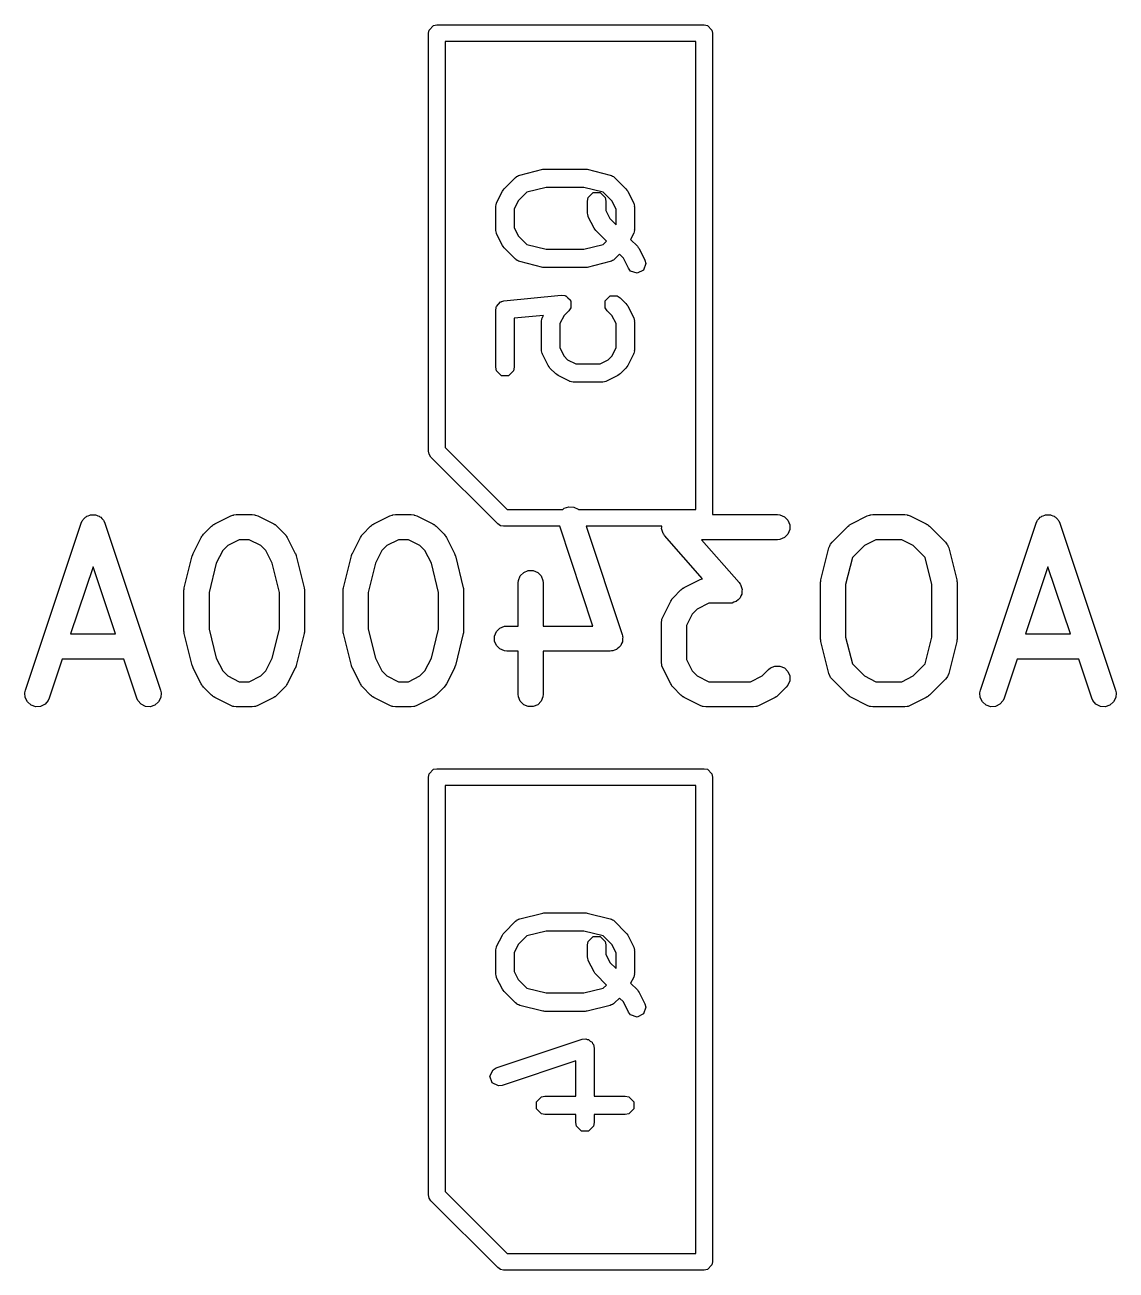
# Model space of a CAD drawing. Header units: inches. Extents: x 1.94 to 9.37, y -5.72 to -1.46.
# Drawn here: x 3.7371 to 3.9942, y -3.4006 to -3.1073 of the extents above; entities that cross this region are included whole.
import ezdxf

# ---------------------------------------------------------------- set-up
doc = ezdxf.new("R2010")
doc.units = ezdxf.units.IN
doc.header["$MEASUREMENT"] = 0
doc.layers.add('BLACK', color=250, linetype='CONTINUOUS')

msp = doc.modelspace()

# ---------------------------------------------------------------- linework, layer by layer
at = {"layer": 'BLACK', "linetype": 'CONTINUOUS'}
for p, q in [((3.83219, -3.10925), (3.83233, -3.1085)), ((3.83233, -3.1085), (3.8334, -3.10743)), ((3.8334, -3.10743), (3.83415, -3.10728)), ((3.83415, -3.10728), (3.89715, -3.10728)), ((3.89715, -3.10728), (3.8979, -3.10743)), ((3.8979, -3.10743), (3.89896, -3.1085)), ((3.89896, -3.1085), (3.89911, -3.10925)), ((3.83219, -3.20768), (3.83219, -3.10925)), ((3.83612, -3.11122), (3.83612, -3.20686)), ((3.89518, -3.11122), (3.83612, -3.11122)), ((3.89518, -3.22146), (3.89518, -3.11122)), ((3.89911, -3.10925), (3.89911, -3.22263)), ((3.85372, -3.14264), (3.85912, -3.14129)), ((3.85912, -3.14129), (3.85938, -3.14128)), ((3.85938, -3.14128), (3.85964, -3.14123)), ((3.85964, -3.14123), (3.86909, -3.14123)), ((3.86909, -3.14123), (3.86935, -3.14128)), ((3.86935, -3.14128), (3.86961, -3.14129)), ((3.86961, -3.14129), (3.87501, -3.14264)), ((3.85001, -3.14591), (3.85271, -3.14321)), ((3.85271, -3.14321), (3.8529, -3.14308)), ((3.8529, -3.14308), (3.85295, -3.143)), ((3.85295, -3.143), (3.85319, -3.14289)), ((3.85319, -3.14289), (3.85341, -3.14274)), ((3.85341, -3.14274), (3.8535, -3.14274)), ((3.8535, -3.14274), (3.85372, -3.14264)), ((3.87501, -3.14264), (3.87523, -3.14274)), ((3.87523, -3.14274), (3.87532, -3.14274)), ((3.87532, -3.14274), (3.87554, -3.14289)), ((3.87554, -3.14289), (3.87578, -3.143)), ((3.87578, -3.143), (3.87582, -3.14308)), ((3.87582, -3.14308), (3.87602, -3.14321)), ((3.87602, -3.14321), (3.87872, -3.14591)), ((3.84825, -3.14917), (3.8496, -3.14647)), ((3.8496, -3.14647), (3.84982, -3.1462)), ((3.84982, -3.1462), (3.85001, -3.14591)), ((3.85535, -3.1467), (3.85332, -3.14872)), ((3.85991, -3.14556), (3.85535, -3.1467)), ((3.86882, -3.14556), (3.85991, -3.14556)), ((3.87338, -3.1467), (3.86882, -3.14556)), ((3.86979, -3.14796), (3.87096, -3.14679)), ((3.87096, -3.14679), (3.87262, -3.14679)), ((3.87262, -3.14679), (3.87379, -3.14796)), ((3.87541, -3.14872), (3.87338, -3.1467)), ((3.87872, -3.14591), (3.87891, -3.1462)), ((3.87891, -3.1462), (3.87912, -3.14647)), ((3.87912, -3.14647), (3.88047, -3.14917)), ((3.84803, -3.14999), (3.84812, -3.14965)), ((3.84805, -3.15003), (3.84803, -3.14999)), ((3.84803, -3.15014), (3.84805, -3.15003)), ((3.84812, -3.14965), (3.84819, -3.14931)), ((3.84819, -3.14931), (3.84823, -3.14928)), ((3.84823, -3.14928), (3.84825, -3.14917)), ((3.85332, -3.14872), (3.85236, -3.15065)), ((3.86962, -3.14879), (3.86979, -3.14796)), ((3.86962, -3.15149), (3.86962, -3.14879)), ((3.87379, -3.14796), (3.87395, -3.14879)), ((3.87395, -3.14879), (3.87395, -3.15098)), ((3.87637, -3.15065), (3.87541, -3.14872)), ((3.88047, -3.14917), (3.8805, -3.14928)), ((3.8805, -3.14928), (3.88054, -3.14931)), ((3.88054, -3.14931), (3.88061, -3.14965)), ((3.88061, -3.14965), (3.8807, -3.14999)), ((3.8807, -3.14999), (3.88068, -3.15003)), ((3.88068, -3.15003), (3.8807, -3.15014)), ((3.84803, -3.15554), (3.84803, -3.15014)), ((3.85236, -3.15065), (3.85236, -3.15503)), ((3.86964, -3.1516), (3.86962, -3.15149)), ((3.86963, -3.15164), (3.86964, -3.1516)), ((3.86972, -3.15198), (3.86963, -3.15164)), ((3.86979, -3.15232), (3.86972, -3.15198)), ((3.86982, -3.15235), (3.86979, -3.15232)), ((3.86985, -3.15246), (3.86982, -3.15235)), ((3.8712, -3.15516), (3.86985, -3.15246)), ((3.87395, -3.15098), (3.87492, -3.15291)), ((3.87492, -3.15291), (3.87637, -3.15436)), ((3.87637, -3.15436), (3.87637, -3.15065)), ((3.8807, -3.15014), (3.8807, -3.15554)), ((3.84805, -3.15565), (3.84803, -3.15554)), ((3.84803, -3.15569), (3.84805, -3.15565)), ((3.84812, -3.15603), (3.84803, -3.15569)), ((3.85236, -3.15503), (3.85332, -3.15696)), ((3.87141, -3.15543), (3.8712, -3.15516)), ((3.87161, -3.15572), (3.87141, -3.15543)), ((3.87413, -3.15824), (3.87161, -3.15572)), ((3.8807, -3.15569), (3.88061, -3.15603)), ((3.8807, -3.15554), (3.88068, -3.15565)), ((3.88068, -3.15565), (3.8807, -3.15569)), ((3.84819, -3.15637), (3.84812, -3.15603)), ((3.84823, -3.1564), (3.84819, -3.15637)), ((3.84825, -3.15651), (3.84823, -3.1564)), ((3.8496, -3.15921), (3.84825, -3.15651)), ((3.85332, -3.15696), (3.85535, -3.15898)), ((3.87338, -3.15898), (3.87413, -3.15824)), ((3.88047, -3.15651), (3.87982, -3.15781)), ((3.87982, -3.15781), (3.88142, -3.15941)), ((3.8805, -3.1564), (3.88047, -3.15651)), ((3.88054, -3.15637), (3.8805, -3.1564)), ((3.88061, -3.15603), (3.88054, -3.15637)), ((3.84982, -3.15948), (3.8496, -3.15921)), ((3.85001, -3.15977), (3.84982, -3.15948)), ((3.85271, -3.16247), (3.85001, -3.15977)), ((3.85535, -3.15898), (3.85991, -3.16012)), ((3.85991, -3.16012), (3.86882, -3.16012)), ((3.86882, -3.16012), (3.87338, -3.15898)), ((3.87719, -3.1613), (3.87602, -3.16247)), ((3.87811, -3.16222), (3.87719, -3.1613)), ((3.88142, -3.15941), (3.88161, -3.1597)), ((3.88161, -3.1597), (3.88182, -3.15997)), ((3.88182, -3.15997), (3.88317, -3.16267)), ((3.8529, -3.1626), (3.85271, -3.16247)), ((3.85295, -3.16268), (3.8529, -3.1626)), ((3.85319, -3.16279), (3.85295, -3.16268)), ((3.85341, -3.16294), (3.85319, -3.16279)), ((3.8535, -3.16294), (3.85341, -3.16294)), ((3.85372, -3.16304), (3.8535, -3.16294)), ((3.85912, -3.16439), (3.85372, -3.16304)), ((3.85938, -3.1644), (3.85912, -3.16439)), ((3.85964, -3.16445), (3.85938, -3.1644)), ((3.86909, -3.16445), (3.85964, -3.16445)), ((3.86935, -3.1644), (3.86909, -3.16445)), ((3.86961, -3.16439), (3.86935, -3.1644)), ((3.87501, -3.16304), (3.86961, -3.16439)), ((3.87523, -3.16294), (3.87501, -3.16304)), ((3.87532, -3.16294), (3.87523, -3.16294)), ((3.87554, -3.16279), (3.87532, -3.16294)), ((3.87578, -3.16268), (3.87554, -3.16279)), ((3.87582, -3.1626), (3.87578, -3.16268)), ((3.87602, -3.16247), (3.87582, -3.1626)), ((3.8793, -3.16461), (3.87811, -3.16222)), ((3.87982, -3.16527), (3.8793, -3.16461)), ((3.8834, -3.16349), (3.88287, -3.16506)), ((3.88317, -3.16267), (3.8834, -3.16349)), ((3.88139, -3.1658), (3.87982, -3.16527)), ((3.88287, -3.16506), (3.88139, -3.1658)), ((3.84819, -3.17361), (3.84871, -3.17309)), ((3.84871, -3.17309), (3.84917, -3.17253)), ((3.84917, -3.17253), (3.84932, -3.17248)), ((3.84932, -3.17248), (3.84936, -3.17244)), ((3.84936, -3.17244), (3.84947, -3.17244)), ((3.84947, -3.17244), (3.84998, -3.17228)), ((3.84998, -3.17228), (3.86347, -3.17093)), ((3.86347, -3.17093), (3.86432, -3.17101)), ((3.86432, -3.17101), (3.8644, -3.17109)), ((3.8644, -3.17109), (3.86452, -3.17109)), ((3.86452, -3.17109), (3.86503, -3.1716)), ((3.86503, -3.1716), (3.8656, -3.17206)), ((3.8656, -3.17206), (3.86561, -3.17218)), ((3.86561, -3.17218), (3.86569, -3.17226)), ((3.86569, -3.17226), (3.86569, -3.17299)), ((3.86569, -3.17299), (3.86576, -3.17371)), ((3.87384, -3.17226), (3.87501, -3.17109)), ((3.87384, -3.17392), (3.87384, -3.17226)), ((3.87501, -3.17109), (3.87667, -3.17109)), ((3.87667, -3.17109), (3.87737, -3.17156)), ((3.87737, -3.17156), (3.87872, -3.17291)), ((3.87872, -3.17291), (3.87891, -3.1732)), ((3.87891, -3.1732), (3.87912, -3.17347)), ((3.87912, -3.17347), (3.88047, -3.17617)), ((3.84803, -3.17444), (3.84813, -3.17392)), ((3.84803, -3.18794), (3.84803, -3.17444)), ((3.84812, -3.17381), (3.84816, -3.17376)), ((3.84813, -3.17392), (3.84812, -3.17381)), ((3.84816, -3.17376), (3.84819, -3.17361)), ((3.85929, -3.1757), (3.85236, -3.1764)), ((3.85236, -3.1764), (3.85236, -3.18794)), ((3.85892, -3.17665), (3.85899, -3.17631)), ((3.85899, -3.17631), (3.85902, -3.17627)), ((3.85902, -3.17627), (3.85905, -3.17617)), ((3.85905, -3.17617), (3.85929, -3.1757)), ((3.86412, -3.17572), (3.86316, -3.17765)), ((3.86522, -3.17462), (3.86412, -3.17572)), ((3.86569, -3.17392), (3.86522, -3.17462)), ((3.86576, -3.17371), (3.86569, -3.1738)), ((3.86569, -3.1738), (3.86569, -3.17392)), ((3.87431, -3.17462), (3.87384, -3.17392)), ((3.87541, -3.17572), (3.87431, -3.17462)), ((3.87637, -3.17765), (3.87541, -3.17572)), ((3.88047, -3.17617), (3.8805, -3.17627)), ((3.8805, -3.17627), (3.88054, -3.17631)), ((3.88054, -3.17631), (3.88061, -3.17665)), ((3.85882, -3.17714), (3.85885, -3.17703)), ((3.85882, -3.18389), (3.85882, -3.17714)), ((3.85883, -3.17698), (3.85892, -3.17665)), ((3.85885, -3.17703), (3.85883, -3.17698)), ((3.86316, -3.17765), (3.86316, -3.18338)), ((3.87637, -3.18338), (3.87637, -3.17765)), ((3.88061, -3.17665), (3.8807, -3.17698)), ((3.8807, -3.17698), (3.88068, -3.17703)), ((3.88068, -3.17703), (3.8807, -3.17714)), ((3.8807, -3.17714), (3.8807, -3.18389)), ((3.85885, -3.18399), (3.85882, -3.18389)), ((3.85883, -3.18404), (3.85885, -3.18399)), ((3.85892, -3.18437), (3.85883, -3.18404)), ((3.85899, -3.18472), (3.85892, -3.18437)), ((3.85902, -3.18475), (3.85899, -3.18472)), ((3.85905, -3.18485), (3.85902, -3.18475)), ((3.8604, -3.18755), (3.85905, -3.18485)), ((3.86316, -3.18338), (3.86412, -3.1853)), ((3.86412, -3.1853), (3.86497, -3.18616)), ((3.87456, -3.18616), (3.87541, -3.1853)), ((3.87541, -3.1853), (3.87637, -3.18338)), ((3.88047, -3.18485), (3.87912, -3.18755)), ((3.8805, -3.18475), (3.88047, -3.18485)), ((3.88054, -3.18472), (3.8805, -3.18475)), ((3.88061, -3.18437), (3.88054, -3.18472)), ((3.8807, -3.18404), (3.88061, -3.18437)), ((3.8807, -3.18389), (3.88068, -3.18399)), ((3.88068, -3.18399), (3.8807, -3.18404)), ((3.84819, -3.18876), (3.84803, -3.18794)), ((3.85236, -3.18794), (3.85219, -3.18876)), ((3.86062, -3.18783), (3.8604, -3.18755)), ((3.86081, -3.18812), (3.86062, -3.18783)), ((3.86216, -3.18947), (3.86081, -3.18812)), ((3.86497, -3.18616), (3.8669, -3.18712)), ((3.8669, -3.18712), (3.87263, -3.18712)), ((3.87263, -3.18712), (3.87456, -3.18616)), ((3.87872, -3.18812), (3.87737, -3.18947)), ((3.87891, -3.18783), (3.87872, -3.18812)), ((3.87912, -3.18755), (3.87891, -3.18783)), ((3.84936, -3.18994), (3.84819, -3.18876)), ((3.85102, -3.18994), (3.84936, -3.18994)), ((3.85219, -3.18876), (3.85102, -3.18994)), ((3.86245, -3.18966), (3.86216, -3.18947)), ((3.86272, -3.18987), (3.86245, -3.18966)), ((3.86542, -3.19122), (3.86272, -3.18987)), ((3.87681, -3.18987), (3.87411, -3.19122)), ((3.87708, -3.18966), (3.87681, -3.18987)), ((3.87737, -3.18947), (3.87708, -3.18966)), ((3.86553, -3.19125), (3.86542, -3.19122)), ((3.86556, -3.19129), (3.86553, -3.19125)), ((3.8659, -3.19135), (3.86556, -3.19129)), ((3.86624, -3.19145), (3.8659, -3.19135)), ((3.86628, -3.19143), (3.86624, -3.19145)), ((3.86639, -3.19145), (3.86628, -3.19143)), ((3.87314, -3.19145), (3.86639, -3.19145)), ((3.87325, -3.19143), (3.87314, -3.19145)), ((3.87329, -3.19145), (3.87325, -3.19143)), ((3.87363, -3.19135), (3.87329, -3.19145)), ((3.87397, -3.19129), (3.87363, -3.19135)), ((3.874, -3.19125), (3.87397, -3.19129)), ((3.87411, -3.19122), (3.874, -3.19125)), ((3.83233, -3.20843), (3.83219, -3.20768)), ((3.83276, -3.20907), (3.83233, -3.20843)), ((3.83612, -3.20686), (3.85072, -3.22146)), ((3.84851, -3.22482), (3.83276, -3.20907)), ((3.75111, -3.22353), (3.75135, -3.22325)), ((3.75135, -3.22325), (3.75154, -3.22316)), ((3.75154, -3.22316), (3.7517, -3.22302)), ((3.7517, -3.22302), (3.75205, -3.2229)), ((3.75205, -3.2229), (3.75238, -3.22274)), ((3.75238, -3.22274), (3.75259, -3.22272)), ((3.75259, -3.22272), (3.75279, -3.22265)), ((3.75279, -3.22265), (3.75316, -3.22268)), ((3.75316, -3.22268), (3.75353, -3.22265)), ((3.75353, -3.22265), (3.75373, -3.22272)), ((3.75373, -3.22272), (3.75394, -3.22274)), ((3.75394, -3.22274), (3.75427, -3.2229)), ((3.75427, -3.2229), (3.75463, -3.22302)), ((3.75463, -3.22302), (3.75479, -3.22316)), ((3.75479, -3.22316), (3.75497, -3.22325)), ((3.75497, -3.22325), (3.75522, -3.22353)), ((3.78184, -3.22482), (3.78559, -3.22294)), ((3.78559, -3.22294), (3.78613, -3.22274)), ((3.78613, -3.22274), (3.78624, -3.22273)), ((3.78624, -3.22273), (3.78633, -3.22269)), ((3.78633, -3.22269), (3.78691, -3.22263)), ((3.78691, -3.22263), (3.79066, -3.22263)), ((3.79066, -3.22263), (3.79123, -3.22269)), ((3.79123, -3.22269), (3.79133, -3.22273)), ((3.79133, -3.22273), (3.79144, -3.22274)), ((3.79144, -3.22274), (3.79198, -3.22294)), ((3.79198, -3.22294), (3.79573, -3.22482)), ((3.81933, -3.22482), (3.82308, -3.22294)), ((3.82308, -3.22294), (3.82362, -3.22274)), ((3.82362, -3.22274), (3.82373, -3.22273)), ((3.82373, -3.22273), (3.82383, -3.22269)), ((3.82383, -3.22269), (3.8244, -3.22263)), ((3.8244, -3.22263), (3.82815, -3.22263)), ((3.82815, -3.22263), (3.82873, -3.22269)), ((3.82873, -3.22269), (3.82883, -3.22273)), ((3.82883, -3.22273), (3.82893, -3.22274)), ((3.82893, -3.22274), (3.82947, -3.22294)), ((3.82947, -3.22294), (3.83322, -3.22482)), ((3.85072, -3.22146), (3.86383, -3.22146)), ((3.86383, -3.22146), (3.86419, -3.22114)), ((3.86419, -3.22114), (3.86528, -3.22078)), ((3.86528, -3.22078), (3.86643, -3.22086)), ((3.86643, -3.22086), (3.86746, -3.22138)), ((3.86746, -3.22138), (3.86753, -3.22146)), ((3.86753, -3.22146), (3.89518, -3.22146)), ((3.89911, -3.22263), (3.91439, -3.22263)), ((3.91439, -3.22263), (3.91497, -3.22269)), ((3.91497, -3.22269), (3.91603, -3.22313)), ((3.91603, -3.22313), (3.91685, -3.22394)), ((3.93182, -3.22482), (3.93557, -3.22294)), ((3.93557, -3.22294), (3.93611, -3.22274)), ((3.93611, -3.22274), (3.93622, -3.22273)), ((3.93622, -3.22273), (3.93631, -3.22269)), ((3.93631, -3.22269), (3.93689, -3.22263)), ((3.93689, -3.22263), (3.94439, -3.22263)), ((3.94439, -3.22263), (3.94497, -3.22269)), ((3.94497, -3.22269), (3.94506, -3.22273)), ((3.94506, -3.22273), (3.94517, -3.22274)), ((3.94517, -3.22274), (3.94571, -3.22294)), ((3.94571, -3.22294), (3.94946, -3.22482)), ((3.97608, -3.22353), (3.97633, -3.22325)), ((3.97633, -3.22325), (3.97651, -3.22316)), ((3.97651, -3.22316), (3.97667, -3.22302)), ((3.97667, -3.22302), (3.97702, -3.2229)), ((3.97702, -3.2229), (3.97736, -3.22274)), ((3.97736, -3.22274), (3.97757, -3.22272)), ((3.97757, -3.22272), (3.97777, -3.22265)), ((3.97777, -3.22265), (3.97814, -3.22268)), ((3.97814, -3.22268), (3.9785, -3.22265)), ((3.9785, -3.22265), (3.9787, -3.22272)), ((3.9787, -3.22272), (3.97892, -3.22274)), ((3.97892, -3.22274), (3.97925, -3.2229)), ((3.97925, -3.2229), (3.9796, -3.22302)), ((3.9796, -3.22302), (3.97976, -3.22316)), ((3.97976, -3.22316), (3.97995, -3.22325)), ((3.97995, -3.22325), (3.98019, -3.22353)), ((3.73724, -3.26402), (3.75036, -3.22465)), ((3.75036, -3.22465), (3.7506, -3.22412)), ((3.7506, -3.22412), (3.75074, -3.22396)), ((3.75074, -3.22396), (3.75083, -3.22377)), ((3.75083, -3.22377), (3.75111, -3.22353)), ((3.75522, -3.22353), (3.7555, -3.22377)), ((3.7555, -3.22377), (3.75559, -3.22396)), ((3.75559, -3.22396), (3.75573, -3.22412)), ((3.75573, -3.22412), (3.75596, -3.22465)), ((3.75596, -3.22465), (3.76909, -3.26402)), ((3.7792, -3.22725), (3.78107, -3.22537)), ((3.78107, -3.22537), (3.7813, -3.22518)), ((3.7813, -3.22518), (3.78135, -3.22513)), ((3.78135, -3.22513), (3.78144, -3.22507)), ((3.78144, -3.22507), (3.78152, -3.225)), ((3.78152, -3.225), (3.78159, -3.22497)), ((3.78159, -3.22497), (3.78184, -3.22482)), ((3.79573, -3.22482), (3.79598, -3.22497)), ((3.79598, -3.22497), (3.79605, -3.225)), ((3.79605, -3.225), (3.79613, -3.22507)), ((3.79613, -3.22507), (3.79622, -3.22513)), ((3.79622, -3.22513), (3.79627, -3.22518)), ((3.79627, -3.22518), (3.7965, -3.22537)), ((3.7965, -3.22537), (3.79837, -3.22725)), ((3.81669, -3.22725), (3.81857, -3.22537)), ((3.81857, -3.22537), (3.81879, -3.22518)), ((3.81879, -3.22518), (3.81884, -3.22513)), ((3.81884, -3.22513), (3.81893, -3.22507)), ((3.81893, -3.22507), (3.81901, -3.225)), ((3.81901, -3.225), (3.81909, -3.22497)), ((3.81909, -3.22497), (3.81933, -3.22482)), ((3.83322, -3.22482), (3.83347, -3.22497)), ((3.83347, -3.22497), (3.83354, -3.225)), ((3.83354, -3.225), (3.83363, -3.22507)), ((3.83363, -3.22507), (3.83371, -3.22513)), ((3.83371, -3.22513), (3.83377, -3.22518)), ((3.83377, -3.22518), (3.83399, -3.22537)), ((3.83399, -3.22537), (3.83587, -3.22725)), ((3.84915, -3.22524), (3.84851, -3.22482)), ((3.8499, -3.22539), (3.84915, -3.22524)), ((3.84915, -3.22524), (3.84915, -3.22524)), ((3.8631, -3.22539), (3.8499, -3.22539)), ((3.87093, -3.24888), (3.8631, -3.22539)), ((3.88713, -3.22539), (3.86932, -3.22539)), ((3.86932, -3.22539), (3.87782, -3.2509)), ((3.88709, -3.22597), (3.88713, -3.22549)), ((3.88713, -3.22606), (3.88709, -3.22597)), ((3.88713, -3.22549), (3.88713, -3.22539)), ((3.88713, -3.22616), (3.88713, -3.22606)), ((3.88731, -3.2266), (3.88713, -3.22616)), ((3.91685, -3.22394), (3.91729, -3.22501)), ((3.91729, -3.22616), (3.91685, -3.22722)), ((3.91729, -3.22501), (3.91729, -3.22616)), ((3.9273, -3.22912), (3.93105, -3.22537)), ((3.93105, -3.22537), (3.93128, -3.22518)), ((3.93128, -3.22518), (3.93133, -3.22513)), ((3.93133, -3.22513), (3.93142, -3.22507)), ((3.93142, -3.22507), (3.9315, -3.225)), ((3.9315, -3.225), (3.93157, -3.22497)), ((3.93157, -3.22497), (3.93182, -3.22482)), ((3.94946, -3.22482), (3.94971, -3.22497)), ((3.94971, -3.22497), (3.94978, -3.225)), ((3.94978, -3.225), (3.94986, -3.22507)), ((3.94986, -3.22507), (3.94995, -3.22513)), ((3.94995, -3.22513), (3.95, -3.22518)), ((3.95, -3.22518), (3.95023, -3.22537)), ((3.95023, -3.22537), (3.95398, -3.22912)), ((3.96221, -3.26402), (3.97533, -3.22465)), ((3.97533, -3.22465), (3.97557, -3.22412)), ((3.97557, -3.22412), (3.97571, -3.22396)), ((3.97571, -3.22396), (3.9758, -3.22377)), ((3.9758, -3.22377), (3.97608, -3.22353)), ((3.98019, -3.22353), (3.98047, -3.22377)), ((3.98047, -3.22377), (3.98056, -3.22396)), ((3.98056, -3.22396), (3.9807, -3.22412)), ((3.9807, -3.22412), (3.98094, -3.22465)), ((3.98094, -3.22465), (3.99406, -3.26402)), ((3.77677, -3.23176), (3.77864, -3.22801)), ((3.77864, -3.22801), (3.7788, -3.22776)), ((3.7788, -3.22776), (3.77883, -3.22769)), ((3.77883, -3.22769), (3.7789, -3.22761)), ((3.7789, -3.22761), (3.77895, -3.22752)), ((3.77895, -3.22752), (3.77901, -3.22747)), ((3.77901, -3.22747), (3.7792, -3.22725)), ((3.78761, -3.22854), (3.78491, -3.22988)), ((3.78996, -3.22854), (3.78761, -3.22854)), ((3.79266, -3.22988), (3.78996, -3.22854)), ((3.79837, -3.22725), (3.79856, -3.22747)), ((3.79856, -3.22747), (3.79862, -3.22752)), ((3.79862, -3.22752), (3.79867, -3.22761)), ((3.79867, -3.22761), (3.79874, -3.22769)), ((3.79874, -3.22769), (3.79877, -3.22776)), ((3.79877, -3.22776), (3.79892, -3.22801)), ((3.79892, -3.22801), (3.8008, -3.23176)), ((3.81426, -3.23176), (3.81614, -3.22801)), ((3.81614, -3.22801), (3.8163, -3.22776)), ((3.8163, -3.22776), (3.81633, -3.22769)), ((3.81633, -3.22769), (3.81639, -3.22761)), ((3.81639, -3.22761), (3.81645, -3.22752)), ((3.81645, -3.22752), (3.81651, -3.22747)), ((3.81651, -3.22747), (3.81669, -3.22725)), ((3.8251, -3.22854), (3.8224, -3.22988)), ((3.82746, -3.22854), (3.8251, -3.22854)), ((3.83015, -3.22988), (3.82746, -3.22854)), ((3.83587, -3.22725), (3.83605, -3.22747)), ((3.83605, -3.22747), (3.83611, -3.22752)), ((3.83611, -3.22752), (3.83617, -3.22761)), ((3.83617, -3.22761), (3.83623, -3.22769)), ((3.83623, -3.22769), (3.83626, -3.22776)), ((3.83626, -3.22776), (3.83642, -3.22801)), ((3.83642, -3.22801), (3.83829, -3.23176)), ((3.88746, -3.22706), (3.88731, -3.2266)), ((3.88754, -3.22717), (3.88746, -3.22706)), ((3.88757, -3.22722), (3.88754, -3.22717)), ((3.88762, -3.22728), (3.88757, -3.22722)), ((3.8878, -3.22753), (3.88762, -3.22728)), ((3.89673, -3.23774), (3.8878, -3.22753)), ((3.91439, -3.22854), (3.89653, -3.22854)), ((3.89653, -3.22854), (3.90537, -3.23864)), ((3.91497, -3.22848), (3.91439, -3.22854)), ((3.91603, -3.22804), (3.91497, -3.22848)), ((3.91685, -3.22722), (3.91603, -3.22804)), ((3.92694, -3.22957), (3.9273, -3.22912)), ((3.93759, -3.22854), (3.93489, -3.22988)), ((3.94369, -3.22854), (3.93759, -3.22854)), ((3.94639, -3.22988), (3.94369, -3.22854)), ((3.95398, -3.22912), (3.95434, -3.22957)), ((3.77656, -3.2323), (3.77665, -3.23206)), ((3.77665, -3.23206), (3.77674, -3.23182)), ((3.77674, -3.23182), (3.77675, -3.2318)), ((3.77675, -3.2318), (3.77677, -3.23176)), ((3.78371, -3.23108), (3.7822, -3.23411)), ((3.78491, -3.22988), (3.78371, -3.23108)), ((3.79386, -3.23108), (3.79266, -3.22988)), ((3.79537, -3.23411), (3.79386, -3.23108)), ((3.8008, -3.23176), (3.80082, -3.2318)), ((3.80082, -3.2318), (3.80083, -3.23182)), ((3.80083, -3.23182), (3.80091, -3.23206)), ((3.80091, -3.23206), (3.80101, -3.2323)), ((3.81406, -3.2323), (3.81415, -3.23206)), ((3.81415, -3.23206), (3.81424, -3.23182)), ((3.81424, -3.23182), (3.81425, -3.2318)), ((3.81425, -3.2318), (3.81426, -3.23176)), ((3.82121, -3.23108), (3.81969, -3.23411)), ((3.8224, -3.22988), (3.82121, -3.23108)), ((3.83135, -3.23108), (3.83015, -3.22988)), ((3.83287, -3.23411), (3.83135, -3.23108)), ((3.83829, -3.23176), (3.83831, -3.2318)), ((3.83831, -3.2318), (3.83832, -3.23182)), ((3.83832, -3.23182), (3.83841, -3.23206)), ((3.83841, -3.23206), (3.8385, -3.2323)), ((3.92465, -3.23799), (3.92653, -3.23049)), ((3.92653, -3.23049), (3.92672, -3.22995)), ((3.92672, -3.22995), (3.92685, -3.22977)), ((3.92685, -3.22977), (3.92694, -3.22957)), ((3.93489, -3.22988), (3.93206, -3.23272)), ((3.94922, -3.23272), (3.94639, -3.22988)), ((3.95434, -3.22957), (3.95443, -3.22977)), ((3.95443, -3.22977), (3.95456, -3.22995)), ((3.95456, -3.22995), (3.95475, -3.23049)), ((3.95475, -3.23049), (3.95663, -3.23799)), ((3.75316, -3.23492), (3.74789, -3.25075)), ((3.75844, -3.25075), (3.75316, -3.23492)), ((3.77467, -3.23987), (3.77655, -3.23237)), ((3.77655, -3.23237), (3.77656, -3.23232)), ((3.77656, -3.23232), (3.77656, -3.2323)), ((3.7822, -3.23411), (3.78049, -3.24095)), ((3.79708, -3.24095), (3.79537, -3.23411)), ((3.80101, -3.2323), (3.80101, -3.23232)), ((3.80101, -3.23232), (3.80102, -3.23237)), ((3.80102, -3.23237), (3.8029, -3.23987)), ((3.81217, -3.23987), (3.81404, -3.23237)), ((3.81404, -3.23237), (3.81406, -3.23232)), ((3.81406, -3.23232), (3.81406, -3.2323)), ((3.81969, -3.23411), (3.81798, -3.24095)), ((3.83458, -3.24095), (3.83287, -3.23411)), ((3.8385, -3.2323), (3.8385, -3.23232)), ((3.8385, -3.23232), (3.83852, -3.23237)), ((3.83852, -3.23237), (3.84039, -3.23987)), ((3.93206, -3.23272), (3.93047, -3.23907)), ((3.95081, -3.23907), (3.94922, -3.23272)), ((3.97814, -3.23492), (3.97286, -3.25075)), ((3.98341, -3.25075), (3.97814, -3.23492)), ((3.85338, -3.23813), (3.85382, -3.23707)), ((3.85382, -3.23707), (3.85464, -3.23625)), ((3.85464, -3.23625), (3.8557, -3.23581)), ((3.8557, -3.23581), (3.85685, -3.23581)), ((3.85685, -3.23581), (3.85792, -3.23625)), ((3.85792, -3.23625), (3.85873, -3.23707)), ((3.85873, -3.23707), (3.85917, -3.23813)), ((3.89245, -3.23982), (3.8962, -3.23794)), ((3.8962, -3.23794), (3.89673, -3.23774)), ((3.92462, -3.23813), (3.92464, -3.23809)), ((3.92464, -3.23809), (3.92465, -3.23799)), ((3.95663, -3.23799), (3.95664, -3.23809)), ((3.95664, -3.23809), (3.95666, -3.23813)), ((3.77458, -3.24058), (3.77459, -3.24048)), ((3.77458, -3.24996), (3.77458, -3.24058)), ((3.77459, -3.24044), (3.77462, -3.24022)), ((3.77459, -3.24048), (3.77459, -3.24044)), ((3.77462, -3.24022), (3.77464, -3.24001)), ((3.77464, -3.24001), (3.77466, -3.23997)), ((3.77466, -3.23997), (3.77467, -3.23987)), ((3.78049, -3.24095), (3.78049, -3.24959)), ((3.79708, -3.24959), (3.79708, -3.24095)), ((3.8029, -3.23987), (3.80291, -3.23997)), ((3.80291, -3.23997), (3.80293, -3.24001)), ((3.80293, -3.24001), (3.80295, -3.24022)), ((3.80295, -3.24022), (3.80298, -3.24044)), ((3.80298, -3.24044), (3.80298, -3.24048)), ((3.80298, -3.24048), (3.80299, -3.24058)), ((3.80299, -3.24058), (3.80299, -3.24996)), ((3.81208, -3.24044), (3.81211, -3.24022)), ((3.81209, -3.24048), (3.81208, -3.24044)), ((3.81208, -3.24058), (3.81209, -3.24048)), ((3.81208, -3.24996), (3.81208, -3.24058)), ((3.81211, -3.24022), (3.81213, -3.24001)), ((3.81213, -3.24001), (3.81215, -3.23997)), ((3.81215, -3.23997), (3.81217, -3.23987)), ((3.81798, -3.24095), (3.81798, -3.24959)), ((3.83458, -3.24959), (3.83458, -3.24095)), ((3.84039, -3.23987), (3.84041, -3.23997)), ((3.84041, -3.23997), (3.84042, -3.24001)), ((3.84042, -3.24001), (3.84045, -3.24022)), ((3.84045, -3.24022), (3.84048, -3.24044)), ((3.84048, -3.24044), (3.84047, -3.24048)), ((3.84047, -3.24048), (3.84048, -3.24058)), ((3.84048, -3.24058), (3.84048, -3.24996)), ((3.85332, -3.23871), (3.85338, -3.23813)), ((3.85332, -3.24888), (3.85332, -3.23871)), ((3.85917, -3.23813), (3.85923, -3.23871)), ((3.85923, -3.23871), (3.85923, -3.24888)), ((3.88981, -3.24224), (3.89168, -3.24037)), ((3.89168, -3.24037), (3.89191, -3.24018)), ((3.89191, -3.24018), (3.89196, -3.24012)), ((3.89196, -3.24012), (3.89205, -3.24007)), ((3.89205, -3.24007), (3.89213, -3.24)), ((3.89213, -3.24), (3.8922, -3.23997)), ((3.8922, -3.23997), (3.89245, -3.23982)), ((3.90537, -3.23864), (3.90555, -3.23889)), ((3.90555, -3.23889), (3.9056, -3.23894)), ((3.9056, -3.23894), (3.90562, -3.23899)), ((3.90562, -3.23899), (3.9057, -3.23911)), ((3.9057, -3.23911), (3.90586, -3.23956)), ((3.90586, -3.23956), (3.90604, -3.24001)), ((3.90604, -3.24001), (3.90604, -3.24011)), ((3.90604, -3.24011), (3.90607, -3.2402)), ((3.90607, -3.2402), (3.90604, -3.24068)), ((3.90604, -3.24068), (3.90604, -3.24116)), ((3.92456, -3.23871), (3.92457, -3.23861)), ((3.92456, -3.25183), (3.92456, -3.23871)), ((3.92457, -3.23856), (3.9246, -3.23835)), ((3.92457, -3.23861), (3.92457, -3.23856)), ((3.9246, -3.23835), (3.92462, -3.23813)), ((3.93047, -3.23907), (3.93047, -3.25147)), ((3.95081, -3.25147), (3.95081, -3.23907)), ((3.95666, -3.23813), (3.95668, -3.23835)), ((3.95668, -3.23835), (3.95671, -3.23856)), ((3.95671, -3.23856), (3.95671, -3.23861)), ((3.95671, -3.23861), (3.95672, -3.23871)), ((3.95672, -3.23871), (3.95672, -3.25183)), ((3.88738, -3.24676), (3.88926, -3.24301)), ((3.88926, -3.24301), (3.88941, -3.24276)), ((3.88941, -3.24276), (3.88944, -3.24269)), ((3.88944, -3.24269), (3.88951, -3.24261)), ((3.88951, -3.24261), (3.88956, -3.24252)), ((3.88956, -3.24252), (3.88962, -3.24247)), ((3.88962, -3.24247), (3.88981, -3.24224)), ((3.89822, -3.24353), (3.89552, -3.24488)), ((3.90314, -3.24353), (3.89822, -3.24353)), ((3.90345, -3.2435), (3.90314, -3.24353)), ((3.90353, -3.24351), (3.90345, -3.2435)), ((3.90358, -3.24349), (3.90353, -3.24351)), ((3.90372, -3.24348), (3.90358, -3.24349)), ((3.90416, -3.24329), (3.90372, -3.24348)), ((3.90462, -3.24314), (3.90416, -3.24329)), ((3.90469, -3.24307), (3.90462, -3.24314)), ((3.90479, -3.24304), (3.90469, -3.24307)), ((3.90512, -3.2427), (3.90479, -3.24304)), ((3.90549, -3.24238), (3.90512, -3.2427)), ((3.90553, -3.24229), (3.90549, -3.24238)), ((3.9056, -3.24222), (3.90553, -3.24229)), ((3.90578, -3.24178), (3.9056, -3.24222)), ((3.906, -3.24135), (3.90578, -3.24178)), ((3.90604, -3.24116), (3.906, -3.24125)), ((3.906, -3.24125), (3.906, -3.24135)), ((3.88717, -3.2473), (3.88738, -3.24676)), ((3.89432, -3.24608), (3.89297, -3.24878)), ((3.89552, -3.24488), (3.89432, -3.24608)), ((3.78049, -3.24959), (3.7822, -3.25642)), ((3.79537, -3.25642), (3.79708, -3.24959)), ((3.81798, -3.24959), (3.81969, -3.25642)), ((3.83287, -3.25642), (3.83458, -3.24959)), ((3.8482, -3.25019), (3.84901, -3.24938)), ((3.84901, -3.24938), (3.85008, -3.24893)), ((3.85008, -3.24893), (3.85065, -3.24888)), ((3.85065, -3.24888), (3.85332, -3.24888)), ((3.85923, -3.24888), (3.87093, -3.24888)), ((3.88707, -3.24808), (3.88713, -3.2475)), ((3.88707, -3.25745), (3.88707, -3.24808)), ((3.88713, -3.2475), (3.88717, -3.24741)), ((3.88717, -3.24741), (3.88717, -3.2473)), ((3.89297, -3.24878), (3.89297, -3.25676)), ((3.74789, -3.25075), (3.75844, -3.25075)), ((3.77459, -3.25006), (3.77458, -3.24996)), ((3.77459, -3.2501), (3.77459, -3.25006)), ((3.77462, -3.25031), (3.77459, -3.2501)), ((3.77464, -3.25053), (3.77462, -3.25031)), ((3.77466, -3.25057), (3.77464, -3.25053)), ((3.77467, -3.25067), (3.77466, -3.25057)), ((3.77655, -3.25817), (3.77467, -3.25067)), ((3.8029, -3.25067), (3.80102, -3.25817)), ((3.80291, -3.25057), (3.8029, -3.25067)), ((3.80293, -3.25053), (3.80291, -3.25057)), ((3.80295, -3.25031), (3.80293, -3.25053)), ((3.80298, -3.2501), (3.80295, -3.25031)), ((3.80299, -3.24996), (3.80298, -3.25006)), ((3.80298, -3.25006), (3.80298, -3.2501)), ((3.81209, -3.25006), (3.81208, -3.24996)), ((3.81208, -3.2501), (3.81209, -3.25006)), ((3.81211, -3.25031), (3.81208, -3.2501)), ((3.81213, -3.25053), (3.81211, -3.25031)), ((3.81215, -3.25057), (3.81213, -3.25053)), ((3.81217, -3.25067), (3.81215, -3.25057)), ((3.81404, -3.25817), (3.81217, -3.25067)), ((3.84039, -3.25067), (3.83852, -3.25817)), ((3.84041, -3.25057), (3.84039, -3.25067)), ((3.84042, -3.25053), (3.84041, -3.25057)), ((3.84045, -3.25031), (3.84042, -3.25053)), ((3.84048, -3.2501), (3.84045, -3.25031)), ((3.84048, -3.24996), (3.84047, -3.25006)), ((3.84047, -3.25006), (3.84048, -3.2501)), ((3.84776, -3.25125), (3.8482, -3.25019)), ((3.84776, -3.25241), (3.84776, -3.25125)), ((3.8482, -3.25347), (3.84776, -3.25241)), ((3.87787, -3.25261), (3.87766, -3.25303)), ((3.87782, -3.2509), (3.87789, -3.25118)), ((3.87788, -3.2525), (3.87787, -3.25261)), ((3.87792, -3.25241), (3.87788, -3.2525)), ((3.87789, -3.25118), (3.87792, -3.25125)), ((3.87792, -3.25125), (3.87792, -3.25131)), ((3.87792, -3.25131), (3.87795, -3.25146)), ((3.87795, -3.25146), (3.87792, -3.25193)), ((3.87792, -3.25193), (3.87792, -3.25241)), ((3.92457, -3.25193), (3.92456, -3.25183)), ((3.92457, -3.25197), (3.92457, -3.25193)), ((3.9246, -3.25219), (3.92457, -3.25197)), ((3.92462, -3.25241), (3.9246, -3.25219)), ((3.92464, -3.25245), (3.92462, -3.25241)), ((3.92465, -3.25255), (3.92464, -3.25245)), ((3.92653, -3.26005), (3.92465, -3.25255)), ((3.93047, -3.25147), (3.93206, -3.25782)), ((3.94922, -3.25782), (3.95081, -3.25147)), ((3.95663, -3.25255), (3.95475, -3.26005)), ((3.95664, -3.25245), (3.95663, -3.25255)), ((3.95666, -3.25241), (3.95664, -3.25245)), ((3.95668, -3.25219), (3.95666, -3.25241)), ((3.95671, -3.25197), (3.95668, -3.25219)), ((3.95672, -3.25183), (3.95671, -3.25193)), ((3.95671, -3.25193), (3.95671, -3.25197)), ((3.97286, -3.25075), (3.98341, -3.25075)), ((3.84901, -3.25429), (3.8482, -3.25347)), ((3.85008, -3.25473), (3.84901, -3.25429)), ((3.85065, -3.25478), (3.85008, -3.25473)), ((3.85332, -3.25478), (3.85065, -3.25478)), ((3.85332, -3.26495), (3.85332, -3.25478)), ((3.87502, -3.25478), (3.85923, -3.25478)), ((3.85923, -3.25478), (3.85923, -3.26495)), ((3.87531, -3.25475), (3.87502, -3.25478)), ((3.87539, -3.25476), (3.87531, -3.25475)), ((3.87545, -3.25474), (3.87539, -3.25476)), ((3.8756, -3.25473), (3.87545, -3.25474)), ((3.87604, -3.25454), (3.8756, -3.25473)), ((3.87649, -3.2544), (3.87604, -3.25454)), ((3.87657, -3.25433), (3.87649, -3.2544)), ((3.87666, -3.25429), (3.87657, -3.25433)), ((3.877, -3.25395), (3.87666, -3.25429)), ((3.87736, -3.25364), (3.877, -3.25395)), ((3.8774, -3.25355), (3.87736, -3.25364)), ((3.87748, -3.25347), (3.8774, -3.25355)), ((3.87766, -3.25303), (3.87748, -3.25347)), ((3.74592, -3.25666), (3.74284, -3.26589)), ((3.76041, -3.25666), (3.74592, -3.25666)), ((3.76349, -3.26589), (3.76041, -3.25666)), ((3.77656, -3.25821), (3.77655, -3.25817)), ((3.77656, -3.25823), (3.77656, -3.25821)), ((3.77665, -3.25847), (3.77656, -3.25823)), ((3.77674, -3.25872), (3.77665, -3.25847)), ((3.7822, -3.25642), (3.78371, -3.25945)), ((3.79386, -3.25945), (3.79537, -3.25642)), ((3.80091, -3.25847), (3.80083, -3.25872)), ((3.80101, -3.25823), (3.80091, -3.25847)), ((3.80102, -3.25817), (3.80101, -3.25821)), ((3.80101, -3.25821), (3.80101, -3.25823)), ((3.81406, -3.25821), (3.81404, -3.25817)), ((3.81406, -3.25823), (3.81406, -3.25821)), ((3.81415, -3.25847), (3.81406, -3.25823)), ((3.81424, -3.25872), (3.81415, -3.25847)), ((3.81969, -3.25642), (3.82121, -3.25945)), ((3.83135, -3.25945), (3.83287, -3.25642)), ((3.83841, -3.25847), (3.83832, -3.25872)), ((3.8385, -3.25823), (3.83841, -3.25847)), ((3.83852, -3.25817), (3.8385, -3.25821)), ((3.8385, -3.25821), (3.8385, -3.25823)), ((3.88713, -3.25803), (3.88707, -3.25745)), ((3.88717, -3.25813), (3.88713, -3.25803)), ((3.88717, -3.25823), (3.88717, -3.25813)), ((3.88738, -3.25877), (3.88717, -3.25823)), ((3.89297, -3.25676), (3.89432, -3.25945)), ((3.91275, -3.25875), (3.91382, -3.25831)), ((3.91382, -3.25831), (3.91497, -3.25831)), ((3.91497, -3.25831), (3.91603, -3.25875)), ((3.93206, -3.25782), (3.93489, -3.26065)), ((3.94639, -3.26065), (3.94922, -3.25782)), ((3.97089, -3.25666), (3.96781, -3.26589)), ((3.98538, -3.25666), (3.97089, -3.25666)), ((3.98846, -3.26589), (3.98538, -3.25666)), ((3.77675, -3.25873), (3.77674, -3.25872)), ((3.77677, -3.25877), (3.77675, -3.25873)), ((3.77864, -3.26252), (3.77677, -3.25877)), ((3.78371, -3.25945), (3.78491, -3.26065)), ((3.78491, -3.26065), (3.78761, -3.262)), ((3.78996, -3.262), (3.79266, -3.26065)), ((3.79266, -3.26065), (3.79386, -3.25945)), ((3.8008, -3.25877), (3.79892, -3.26252)), ((3.80082, -3.25873), (3.8008, -3.25877)), ((3.80083, -3.25872), (3.80082, -3.25873)), ((3.81425, -3.25873), (3.81424, -3.25872)), ((3.81426, -3.25877), (3.81425, -3.25873)), ((3.81614, -3.26252), (3.81426, -3.25877)), ((3.82121, -3.25945), (3.8224, -3.26065)), ((3.8224, -3.26065), (3.8251, -3.262)), ((3.82746, -3.262), (3.83015, -3.26065)), ((3.83015, -3.26065), (3.83135, -3.25945)), ((3.83829, -3.25877), (3.83642, -3.26252)), ((3.83831, -3.25873), (3.83829, -3.25877)), ((3.83832, -3.25872), (3.83831, -3.25873)), ((3.88926, -3.26252), (3.88738, -3.25877)), ((3.89432, -3.25945), (3.89552, -3.26065)), ((3.89552, -3.26065), (3.89822, -3.262)), ((3.90807, -3.262), (3.91077, -3.26065)), ((3.91077, -3.26065), (3.91231, -3.25912)), ((3.91231, -3.25912), (3.91275, -3.25875)), ((3.91603, -3.25875), (3.91685, -3.25956)), ((3.91685, -3.25956), (3.91729, -3.26063)), ((3.91729, -3.26063), (3.91729, -3.26178)), ((3.92672, -3.26059), (3.92653, -3.26005)), ((3.92685, -3.26077), (3.92672, -3.26059)), ((3.92694, -3.26097), (3.92685, -3.26077)), ((3.9273, -3.26142), (3.92694, -3.26097)), ((3.93105, -3.26517), (3.9273, -3.26142)), ((3.93489, -3.26065), (3.93759, -3.262)), ((3.94369, -3.262), (3.94639, -3.26065)), ((3.95398, -3.26142), (3.95023, -3.26517)), ((3.95434, -3.26097), (3.95398, -3.26142)), ((3.95443, -3.26077), (3.95434, -3.26097)), ((3.95456, -3.26059), (3.95443, -3.26077)), ((3.95475, -3.26005), (3.95456, -3.26059)), ((3.73711, -3.26458), (3.73724, -3.26402)), ((3.76909, -3.26402), (3.76922, -3.26458)), ((3.7788, -3.26277), (3.77864, -3.26252)), ((3.77883, -3.26284), (3.7788, -3.26277)), ((3.7789, -3.26293), (3.77883, -3.26284)), ((3.77895, -3.26301), (3.7789, -3.26293)), ((3.77901, -3.26307), (3.77895, -3.26301)), ((3.7792, -3.26329), (3.77901, -3.26307)), ((3.78107, -3.26517), (3.7792, -3.26329)), ((3.78761, -3.262), (3.78996, -3.262)), ((3.79837, -3.26329), (3.7965, -3.26517)), ((3.79856, -3.26307), (3.79837, -3.26329)), ((3.79862, -3.26301), (3.79856, -3.26307)), ((3.79867, -3.26293), (3.79862, -3.26301)), ((3.79874, -3.26284), (3.79867, -3.26293)), ((3.79877, -3.26277), (3.79874, -3.26284)), ((3.79892, -3.26252), (3.79877, -3.26277)), ((3.8163, -3.26277), (3.81614, -3.26252)), ((3.81633, -3.26284), (3.8163, -3.26277)), ((3.81639, -3.26293), (3.81633, -3.26284)), ((3.81645, -3.26301), (3.81639, -3.26293)), ((3.81651, -3.26307), (3.81645, -3.26301)), ((3.81669, -3.26329), (3.81651, -3.26307)), ((3.81857, -3.26517), (3.81669, -3.26329)), ((3.8251, -3.262), (3.82746, -3.262)), ((3.83587, -3.26329), (3.83399, -3.26517)), ((3.83605, -3.26307), (3.83587, -3.26329)), ((3.83611, -3.26301), (3.83605, -3.26307)), ((3.83617, -3.26293), (3.83611, -3.26301)), ((3.83623, -3.26284), (3.83617, -3.26293)), ((3.83626, -3.26277), (3.83623, -3.26284)), ((3.83642, -3.26252), (3.83626, -3.26277)), ((3.88941, -3.26277), (3.88926, -3.26252)), ((3.88944, -3.26284), (3.88941, -3.26277)), ((3.88951, -3.26293), (3.88944, -3.26284)), ((3.88956, -3.26301), (3.88951, -3.26293)), ((3.88962, -3.26307), (3.88956, -3.26301)), ((3.88981, -3.26329), (3.88962, -3.26307)), ((3.89168, -3.26517), (3.88981, -3.26329)), ((3.89822, -3.262), (3.90807, -3.262)), ((3.91648, -3.26329), (3.91461, -3.26517)), ((3.91685, -3.26284), (3.91648, -3.26329)), ((3.91729, -3.26178), (3.91685, -3.26284)), ((3.93759, -3.262), (3.94369, -3.262)), ((3.96208, -3.26458), (3.96221, -3.26402)), ((3.99406, -3.26402), (3.99419, -3.26458)), ((3.73719, -3.26573), (3.73711, -3.26458)), ((3.73771, -3.26676), (3.73719, -3.26573)), ((3.73858, -3.26752), (3.73771, -3.26676)), ((3.74185, -3.26729), (3.74082, -3.2678)), ((3.74261, -3.26642), (3.74185, -3.26729)), ((3.74284, -3.26589), (3.74261, -3.26642)), ((3.76372, -3.26642), (3.76349, -3.26589)), ((3.76448, -3.26729), (3.76372, -3.26642)), ((3.76551, -3.2678), (3.76448, -3.26729)), ((3.76862, -3.26676), (3.76775, -3.26752)), ((3.76913, -3.26573), (3.76862, -3.26676)), ((3.76922, -3.26458), (3.76913, -3.26573)), ((3.7813, -3.26535), (3.78107, -3.26517)), ((3.78135, -3.26541), (3.7813, -3.26535)), ((3.78144, -3.26547), (3.78135, -3.26541)), ((3.78152, -3.26553), (3.78144, -3.26547)), ((3.78159, -3.26556), (3.78152, -3.26553)), ((3.78184, -3.26572), (3.78159, -3.26556)), ((3.78559, -3.26759), (3.78184, -3.26572)), ((3.79573, -3.26572), (3.79198, -3.26759)), ((3.79598, -3.26556), (3.79573, -3.26572)), ((3.79605, -3.26553), (3.79598, -3.26556)), ((3.79613, -3.26547), (3.79605, -3.26553)), ((3.79622, -3.26541), (3.79613, -3.26547)), ((3.79627, -3.26535), (3.79622, -3.26541)), ((3.7965, -3.26517), (3.79627, -3.26535)), ((3.81879, -3.26535), (3.81857, -3.26517)), ((3.81884, -3.26541), (3.81879, -3.26535)), ((3.81893, -3.26547), (3.81884, -3.26541)), ((3.81901, -3.26553), (3.81893, -3.26547)), ((3.81909, -3.26556), (3.81901, -3.26553)), ((3.81933, -3.26572), (3.81909, -3.26556)), ((3.82308, -3.26759), (3.81933, -3.26572)), ((3.83322, -3.26572), (3.82947, -3.26759)), ((3.83347, -3.26556), (3.83322, -3.26572)), ((3.83354, -3.26553), (3.83347, -3.26556)), ((3.83363, -3.26547), (3.83354, -3.26553)), ((3.83371, -3.26541), (3.83363, -3.26547)), ((3.83377, -3.26535), (3.83371, -3.26541)), ((3.83399, -3.26517), (3.83377, -3.26535)), ((3.85338, -3.26553), (3.85332, -3.26495)), ((3.85382, -3.26659), (3.85338, -3.26553)), ((3.85464, -3.26741), (3.85382, -3.26659)), ((3.8557, -3.26785), (3.85464, -3.26741)), ((3.85792, -3.26741), (3.85685, -3.26785)), ((3.85873, -3.26659), (3.85792, -3.26741)), ((3.85917, -3.26553), (3.85873, -3.26659)), ((3.85923, -3.26495), (3.85917, -3.26553)), ((3.89191, -3.26535), (3.89168, -3.26517)), ((3.89196, -3.26541), (3.89191, -3.26535)), ((3.89205, -3.26547), (3.89196, -3.26541)), ((3.89213, -3.26553), (3.89205, -3.26547)), ((3.8922, -3.26556), (3.89213, -3.26553)), ((3.89245, -3.26572), (3.8922, -3.26556)), ((3.8962, -3.26759), (3.89245, -3.26572)), ((3.91384, -3.26572), (3.91009, -3.26759)), ((3.91409, -3.26556), (3.91384, -3.26572)), ((3.91416, -3.26553), (3.91409, -3.26556)), ((3.91424, -3.26547), (3.91416, -3.26553)), ((3.91433, -3.26541), (3.91424, -3.26547)), ((3.91438, -3.26535), (3.91433, -3.26541)), ((3.91461, -3.26517), (3.91438, -3.26535)), ((3.93128, -3.26535), (3.93105, -3.26517)), ((3.93133, -3.26541), (3.93128, -3.26535)), ((3.93142, -3.26547), (3.93133, -3.26541)), ((3.9315, -3.26553), (3.93142, -3.26547)), ((3.93157, -3.26556), (3.9315, -3.26553)), ((3.93182, -3.26572), (3.93157, -3.26556)), ((3.93557, -3.26759), (3.93182, -3.26572)), ((3.94946, -3.26572), (3.94571, -3.26759)), ((3.94971, -3.26556), (3.94946, -3.26572)), ((3.94978, -3.26553), (3.94971, -3.26556)), ((3.94986, -3.26547), (3.94978, -3.26553)), ((3.94995, -3.26541), (3.94986, -3.26547)), ((3.95, -3.26535), (3.94995, -3.26541)), ((3.95023, -3.26517), (3.95, -3.26535)), ((3.96216, -3.26573), (3.96208, -3.26458)), ((3.96268, -3.26676), (3.96216, -3.26573)), ((3.96355, -3.26752), (3.96268, -3.26676)), ((3.96682, -3.26729), (3.96579, -3.2678)), ((3.96758, -3.26642), (3.96682, -3.26729)), ((3.96781, -3.26589), (3.96758, -3.26642)), ((3.98869, -3.26642), (3.98846, -3.26589)), ((3.98945, -3.26729), (3.98869, -3.26642)), ((3.99048, -3.2678), (3.98945, -3.26729)), ((3.99359, -3.26676), (3.99272, -3.26752)), ((3.99411, -3.26573), (3.99359, -3.26676)), ((3.99419, -3.26458), (3.99411, -3.26573)), ((3.73967, -3.26788), (3.73858, -3.26752)), ((3.74082, -3.2678), (3.73967, -3.26788)), ((3.76666, -3.26788), (3.76551, -3.2678)), ((3.76775, -3.26752), (3.76666, -3.26788)), ((3.78613, -3.2678), (3.78559, -3.26759)), ((3.78624, -3.26781), (3.78613, -3.2678)), ((3.78633, -3.26785), (3.78624, -3.26781)), ((3.78691, -3.26791), (3.78633, -3.26785)), ((3.79066, -3.26791), (3.78691, -3.26791)), ((3.79123, -3.26785), (3.79066, -3.26791)), ((3.79133, -3.26781), (3.79123, -3.26785)), ((3.79144, -3.2678), (3.79133, -3.26781)), ((3.79198, -3.26759), (3.79144, -3.2678)), ((3.82362, -3.2678), (3.82308, -3.26759)), ((3.82373, -3.26781), (3.82362, -3.2678)), ((3.82383, -3.26785), (3.82373, -3.26781)), ((3.8244, -3.26791), (3.82383, -3.26785)), ((3.82815, -3.26791), (3.8244, -3.26791)), ((3.82873, -3.26785), (3.82815, -3.26791)), ((3.82883, -3.26781), (3.82873, -3.26785)), ((3.82893, -3.2678), (3.82883, -3.26781)), ((3.82947, -3.26759), (3.82893, -3.2678)), ((3.85685, -3.26785), (3.8557, -3.26785)), ((3.89674, -3.2678), (3.8962, -3.26759)), ((3.89685, -3.26781), (3.89674, -3.2678)), ((3.89694, -3.26785), (3.89685, -3.26781)), ((3.89752, -3.26791), (3.89694, -3.26785)), ((3.90877, -3.26791), (3.89752, -3.26791)), ((3.90935, -3.26785), (3.90877, -3.26791)), ((3.90944, -3.26781), (3.90935, -3.26785)), ((3.90955, -3.2678), (3.90944, -3.26781)), ((3.91009, -3.26759), (3.90955, -3.2678)), ((3.93611, -3.2678), (3.93557, -3.26759)), ((3.93622, -3.26781), (3.93611, -3.2678)), ((3.93631, -3.26785), (3.93622, -3.26781)), ((3.93689, -3.26791), (3.93631, -3.26785)), ((3.94439, -3.26791), (3.93689, -3.26791)), ((3.94497, -3.26785), (3.94439, -3.26791)), ((3.94506, -3.26781), (3.94497, -3.26785)), ((3.94517, -3.2678), (3.94506, -3.26781)), ((3.94571, -3.26759), (3.94517, -3.2678)), ((3.96464, -3.26788), (3.96355, -3.26752)), ((3.96579, -3.2678), (3.96464, -3.26788)), ((3.99163, -3.26788), (3.99048, -3.2678)), ((3.99272, -3.26752), (3.99163, -3.26788)), ((3.83219, -3.28445), (3.83233, -3.2837)), ((3.83219, -3.38287), (3.83219, -3.28445)), ((3.83233, -3.2837), (3.8334, -3.28263)), ((3.8334, -3.28263), (3.83415, -3.28248)), ((3.83415, -3.28248), (3.89715, -3.28248)), ((3.89715, -3.28248), (3.8979, -3.28263)), ((3.8979, -3.28263), (3.89896, -3.2837)), ((3.89896, -3.2837), (3.89911, -3.28445)), ((3.89911, -3.28445), (3.89911, -3.39862)), ((3.83612, -3.28642), (3.83612, -3.38206)), ((3.89518, -3.28642), (3.83612, -3.28642)), ((3.89518, -3.39665), (3.89518, -3.28642)), ((3.85372, -3.31784), (3.85912, -3.31649)), ((3.85912, -3.31649), (3.85938, -3.31647)), ((3.85938, -3.31647), (3.85964, -3.31642)), ((3.85964, -3.31642), (3.86909, -3.31642)), ((3.86909, -3.31642), (3.86935, -3.31647)), ((3.86935, -3.31647), (3.86961, -3.31649)), ((3.86961, -3.31649), (3.87501, -3.31784)), ((3.85001, -3.32111), (3.85271, -3.31841)), ((3.85271, -3.31841), (3.8529, -3.31828)), ((3.8529, -3.31828), (3.85295, -3.3182)), ((3.85295, -3.3182), (3.85319, -3.31808)), ((3.85319, -3.31808), (3.85341, -3.31794)), ((3.85341, -3.31794), (3.8535, -3.31794)), ((3.8535, -3.31794), (3.85372, -3.31784)), ((3.87501, -3.31784), (3.87523, -3.31794)), ((3.87523, -3.31794), (3.87532, -3.31794)), ((3.87532, -3.31794), (3.87554, -3.31808)), ((3.87554, -3.31808), (3.87578, -3.3182)), ((3.87578, -3.3182), (3.87582, -3.31828)), ((3.87582, -3.31828), (3.87602, -3.31841)), ((3.87602, -3.31841), (3.87872, -3.32111)), ((3.84825, -3.32437), (3.8496, -3.32167)), ((3.8496, -3.32167), (3.84982, -3.3214)), ((3.84982, -3.3214), (3.85001, -3.32111)), ((3.85535, -3.32189), (3.85332, -3.32392)), ((3.85991, -3.32075), (3.85535, -3.32189)), ((3.86882, -3.32075), (3.85991, -3.32075)), ((3.87338, -3.32189), (3.86882, -3.32075)), ((3.86962, -3.32399), (3.86979, -3.32316)), ((3.86979, -3.32316), (3.87096, -3.32199)), ((3.87096, -3.32199), (3.87262, -3.32199)), ((3.87262, -3.32199), (3.87379, -3.32316)), ((3.87541, -3.32392), (3.87338, -3.32189)), ((3.87379, -3.32316), (3.87395, -3.32399)), ((3.87872, -3.32111), (3.87891, -3.3214)), ((3.87891, -3.3214), (3.87912, -3.32167)), ((3.87912, -3.32167), (3.88047, -3.32437)), ((3.84803, -3.32518), (3.84812, -3.32485)), ((3.84805, -3.32523), (3.84803, -3.32518)), ((3.84803, -3.32534), (3.84805, -3.32523)), ((3.84803, -3.33074), (3.84803, -3.32534)), ((3.84812, -3.32485), (3.84819, -3.32451)), ((3.84819, -3.32451), (3.84823, -3.32447)), ((3.84823, -3.32447), (3.84825, -3.32437)), ((3.85332, -3.32392), (3.85236, -3.32585)), ((3.85236, -3.32585), (3.85236, -3.33023)), ((3.86962, -3.32669), (3.86962, -3.32399)), ((3.87395, -3.32399), (3.87395, -3.32618)), ((3.87637, -3.32585), (3.87541, -3.32392)), ((3.87637, -3.32956), (3.87637, -3.32585)), ((3.88047, -3.32437), (3.8805, -3.32447)), ((3.8805, -3.32447), (3.88054, -3.32451)), ((3.88054, -3.32451), (3.88061, -3.32485)), ((3.88061, -3.32485), (3.8807, -3.32518)), ((3.8807, -3.32518), (3.88068, -3.32523)), ((3.88068, -3.32523), (3.8807, -3.32534)), ((3.8807, -3.32534), (3.8807, -3.33074)), ((3.86964, -3.32679), (3.86962, -3.32669)), ((3.86963, -3.32684), (3.86964, -3.32679)), ((3.86972, -3.32718), (3.86963, -3.32684)), ((3.86979, -3.32752), (3.86972, -3.32718)), ((3.86982, -3.32755), (3.86979, -3.32752)), ((3.86985, -3.32766), (3.86982, -3.32755)), ((3.8712, -3.33036), (3.86985, -3.32766)), ((3.87395, -3.32618), (3.87492, -3.3281)), ((3.87492, -3.3281), (3.87637, -3.32956)), ((3.84805, -3.33084), (3.84803, -3.33074)), ((3.84803, -3.33089), (3.84805, -3.33084)), ((3.84812, -3.33122), (3.84803, -3.33089)), ((3.84819, -3.33157), (3.84812, -3.33122)), ((3.84823, -3.3316), (3.84819, -3.33157)), ((3.84825, -3.33171), (3.84823, -3.3316)), ((3.8496, -3.3344), (3.84825, -3.33171)), ((3.85236, -3.33023), (3.85332, -3.33215)), ((3.87141, -3.33063), (3.8712, -3.33036)), ((3.87161, -3.33092), (3.87141, -3.33063)), ((3.87413, -3.33344), (3.87161, -3.33092)), ((3.88047, -3.33171), (3.87982, -3.33301)), ((3.8805, -3.3316), (3.88047, -3.33171)), ((3.88054, -3.33157), (3.8805, -3.3316)), ((3.88061, -3.33122), (3.88054, -3.33157)), ((3.8807, -3.33089), (3.88061, -3.33122)), ((3.8807, -3.33074), (3.88068, -3.33084)), ((3.88068, -3.33084), (3.8807, -3.33089)), ((3.84982, -3.33468), (3.8496, -3.3344)), ((3.85001, -3.33497), (3.84982, -3.33468)), ((3.85332, -3.33215), (3.85535, -3.33418)), ((3.85535, -3.33418), (3.85991, -3.33532)), ((3.86882, -3.33532), (3.87338, -3.33418)), ((3.87338, -3.33418), (3.87413, -3.33344)), ((3.87982, -3.33301), (3.88142, -3.3346)), ((3.88142, -3.3346), (3.88161, -3.33489)), ((3.88161, -3.33489), (3.88182, -3.33517)), ((3.85271, -3.33767), (3.85001, -3.33497)), ((3.8529, -3.3378), (3.85271, -3.33767)), ((3.85295, -3.33788), (3.8529, -3.3378)), ((3.85991, -3.33532), (3.86882, -3.33532)), ((3.87582, -3.3378), (3.87578, -3.33788)), ((3.87602, -3.33767), (3.87582, -3.3378)), ((3.87719, -3.3365), (3.87602, -3.33767)), ((3.87811, -3.33742), (3.87719, -3.3365)), ((3.8793, -3.3398), (3.87811, -3.33742)), ((3.88182, -3.33517), (3.88317, -3.33787)), ((3.85319, -3.33799), (3.85295, -3.33788)), ((3.85341, -3.33814), (3.85319, -3.33799)), ((3.8535, -3.33814), (3.85341, -3.33814)), ((3.85372, -3.33824), (3.8535, -3.33814)), ((3.85912, -3.33959), (3.85372, -3.33824)), ((3.85938, -3.3396), (3.85912, -3.33959)), ((3.85964, -3.33965), (3.85938, -3.3396)), ((3.86909, -3.33965), (3.85964, -3.33965)), ((3.86935, -3.3396), (3.86909, -3.33965)), ((3.86961, -3.33959), (3.86935, -3.3396)), ((3.87501, -3.33824), (3.86961, -3.33959)), ((3.87523, -3.33814), (3.87501, -3.33824)), ((3.87532, -3.33814), (3.87523, -3.33814)), ((3.87554, -3.33799), (3.87532, -3.33814)), ((3.87578, -3.33788), (3.87554, -3.33799)), ((3.87982, -3.34047), (3.8793, -3.3398)), ((3.88139, -3.341), (3.87982, -3.34047)), ((3.88287, -3.34025), (3.88139, -3.341)), ((3.8834, -3.33868), (3.88287, -3.34025)), ((3.88317, -3.33787), (3.8834, -3.33868)), ((3.84816, -3.35298), (3.8684, -3.34623)), ((3.8684, -3.34623), (3.86924, -3.34612)), ((3.86924, -3.34612), (3.86956, -3.34628)), ((3.86956, -3.34628), (3.86992, -3.34628)), ((3.86992, -3.34628), (3.87027, -3.34664)), ((3.87027, -3.34664), (3.87072, -3.34687)), ((3.87072, -3.34687), (3.87084, -3.3472)), ((3.87084, -3.3472), (3.87109, -3.34746)), ((3.87109, -3.34746), (3.87125, -3.34828)), ((3.87125, -3.34828), (3.87125, -3.35962)), ((3.86692, -3.35129), (3.84953, -3.35709)), ((3.86692, -3.35962), (3.86692, -3.35129)), ((3.84668, -3.35488), (3.84742, -3.3534)), ((3.84721, -3.35645), (3.84668, -3.35488)), ((3.84742, -3.3534), (3.84816, -3.35298)), ((3.84869, -3.35719), (3.84721, -3.35645)), ((3.84953, -3.35709), (3.84869, -3.35719)), ((3.85764, -3.36095), (3.85881, -3.35978)), ((3.85764, -3.36261), (3.85764, -3.36095)), ((3.85881, -3.35978), (3.85964, -3.35962)), ((3.85964, -3.35962), (3.86692, -3.35962)), ((3.87125, -3.35962), (3.87854, -3.35962)), ((3.87854, -3.35962), (3.87937, -3.35978)), ((3.87937, -3.35978), (3.88054, -3.36095)), ((3.88054, -3.36095), (3.88054, -3.36261)), ((3.85881, -3.36378), (3.85764, -3.36261)), ((3.85964, -3.36395), (3.85881, -3.36378)), ((3.86692, -3.36395), (3.85964, -3.36395)), ((3.86692, -3.36583), (3.86692, -3.36395)), ((3.87854, -3.36395), (3.87125, -3.36395)), ((3.87125, -3.36395), (3.87125, -3.36583)), ((3.87937, -3.36378), (3.87854, -3.36395)), ((3.88054, -3.36261), (3.87937, -3.36378)), ((3.86709, -3.36666), (3.86692, -3.36583)), ((3.86826, -3.36783), (3.86709, -3.36666)), ((3.87109, -3.36666), (3.86992, -3.36783)), ((3.87125, -3.36583), (3.87109, -3.36666)), ((3.86992, -3.36783), (3.86826, -3.36783)), ((3.83233, -3.38363), (3.83219, -3.38287)), ((3.83276, -3.38427), (3.83233, -3.38363)), ((3.84851, -3.40001), (3.83276, -3.38427)), ((3.83612, -3.38206), (3.85072, -3.39665)), ((3.85072, -3.39665), (3.89518, -3.39665)), ((3.89896, -3.39938), (3.8979, -3.40044)), ((3.89911, -3.39862), (3.89896, -3.39938)), ((3.84915, -3.40044), (3.84851, -3.40001)), ((3.8499, -3.40059), (3.84915, -3.40044)), ((3.84915, -3.40044), (3.84915, -3.40044)), ((3.89715, -3.40059), (3.8499, -3.40059)), ((3.8979, -3.40044), (3.89715, -3.40059))]:
    msp.add_line(p, q, dxfattribs=at)

doc.saveas('drawing.dxf')
